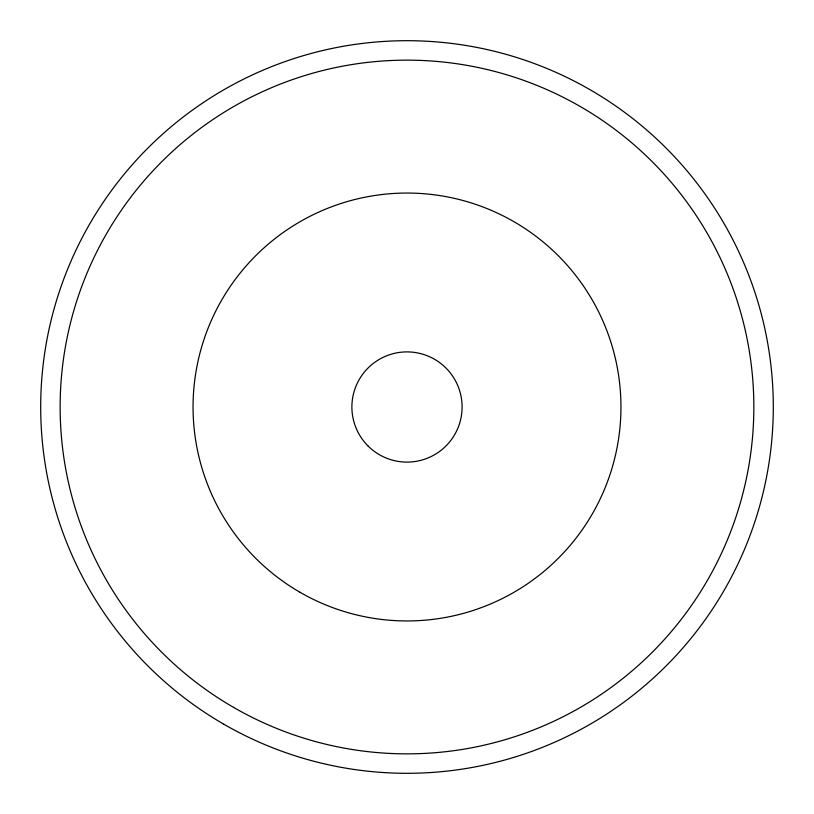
<?xml version="1.0" encoding="UTF-8"?>
<svg xmlns="http://www.w3.org/2000/svg" width="814" height="814" viewBox="0 0 814 814"><rect width="100%" height="100%" fill="white"/><g stroke="black" fill="none" stroke-linecap="round" stroke-linejoin="round"><path stroke-width="1.22" d="M300.03 592.287A213.95 213.95 0 0 0 620.95 407A213.95 213.95 0 0 0 300.03 221.713A213.95 213.95 0 0 0 300.03 592.287M368.03 445.97A55.108 55.108 0 0 0 460.225 421.265A55.108 55.108 0 0 0 392.735 353.775A55.108 55.108 0 0 0 368.03 445.97M233.577 707.386A346.845 346.845 0 0 0 753.845 407A346.845 346.845 0 0 0 233.577 106.614A346.845 346.845 0 0 0 233.577 707.386M223.85 724.226A366.3 366.3 0 0 0 773.3 407A366.3 366.3 0 0 0 223.85 89.774A366.3 366.3 0 0 0 223.85 724.226"/></g></svg>
